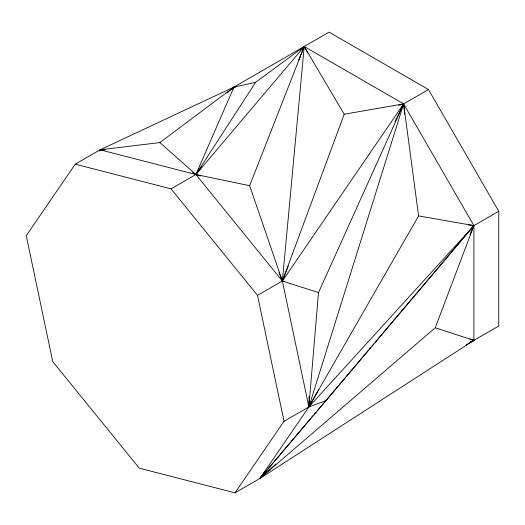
<?xml version="1.0" encoding="UTF-8"?>
<svg xmlns="http://www.w3.org/2000/svg" width="525" height="525" viewBox="0 0 525 525"><rect width="100%" height="100%" fill="white"/><g stroke="black" fill="none" stroke-linecap="round" stroke-linejoin="round"><path stroke-width="0.79" d="M466.095 344.892L498.75 326.038L498.75 211.267L428.466 89.539L329.077 32.15L233.947 87.078L100.098 149.802L75.252 164.154L26.25 235.712L52.749 361.627L139.223 468.136L235.023 492.85L259.868 478.505L308.871 406.941L309.113 396.552M235.023 492.85L284.018 421.286L308.871 406.941L318.504 292.569L403.62 103.884L428.466 89.539M498.75 211.267L473.904 225.612L326.077 400.621L308.871 406.941L282.371 281.026L304.224 46.495L403.62 103.884L473.904 225.612L473.904 340.384L259.868 478.505L265.473 470.689M309.547 406.206L308.871 406.941L403.62 103.884L344.203 114.233L282.371 281.026L257.526 295.372L284.018 421.286M310.728 418.412L259.868 478.505L435.232 327.771L473.904 225.612L418.589 215.906L308.871 406.941L473.904 225.612L468.818 224.903M284.196 281.702L282.371 281.026L249.657 185.686L304.224 46.495L344.203 114.233M318.504 292.569L282.371 281.026L288.291 265.945M233.12 89.112L233.947 87.078L255.636 82.313L304.224 46.495L307.912 53.078M298.718 60.014L304.224 46.495L300.451 50.19M75.252 164.154L171.045 188.862L195.897 174.517L233.947 87.078L235.64 87.176M470.006 234.465L473.904 225.612L375.362 342.044M394.99 121.511L403.62 103.884L398.541 105.308M232.851 89.02L233.947 87.078L159.862 142.59L100.098 149.802L99.172 151.154M308.871 406.941L318.701 389.53M102.283 149.579L100.098 149.802L195.897 174.517L255.636 82.313M159.862 142.59L195.897 174.517L282.371 281.026L403.62 103.884L418.589 215.906M192.537 172.285L195.897 174.517L201.784 166.766M200.543 176.026L195.897 174.517L304.224 46.495M311.784 417.158L313.379 415.282M314.436 414.028L316.024 412.151M317.612 410.274L368.471 350.182M369.534 348.928L371.123 347.051M372.186 345.798L373.774 343.921M326.077 400.621L259.868 478.505L275.887 463.982M227.017 93.043L233.947 87.078M470.328 342.228L473.904 340.384L469.855 338.815M471.102 341.755L473.904 340.384L435.232 327.771M470.275 342.116L473.904 340.384L471.594 341.23M471.739 341.23L473.904 340.384M102.428 149.632L100.098 149.802L105.348 149.888M195.897 174.517L249.657 185.686M171.045 188.862L257.526 295.372M278.913 272.554L282.371 281.026M403.62 103.884L404.723 114.142"/></g></svg>
